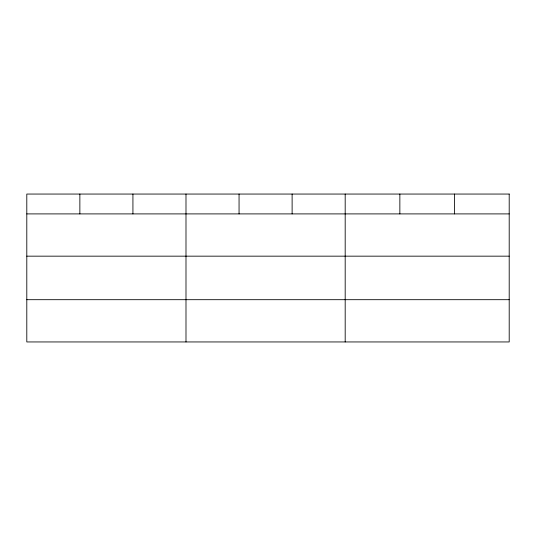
<?xml version="1.0" encoding="UTF-8"?>
<svg xmlns="http://www.w3.org/2000/svg" width="536" height="536" viewBox="0 0 536 536"><rect width="100%" height="100%" fill="white"/><g stroke="black" fill="none" stroke-linecap="round" stroke-linejoin="round"><path stroke-width="0.8" d="M26.8 213.904L509.2 213.904M26.8 256.161L509.2 256.161M26.8 299.691L509.2 299.691M454.528 194.052L454.528 213.904M399.856 194.052L399.856 213.904M345.184 194.052L345.184 341.948M292.12 194.052L292.12 213.904M239.056 194.052L239.056 213.904M185.992 194.052L185.992 341.948M132.928 194.052L132.928 213.904M79.864 194.052L79.864 213.904M509.2 194.052L26.8 194.052L26.8 341.948L509.2 341.948L509.2 194.052"/></g></svg>
